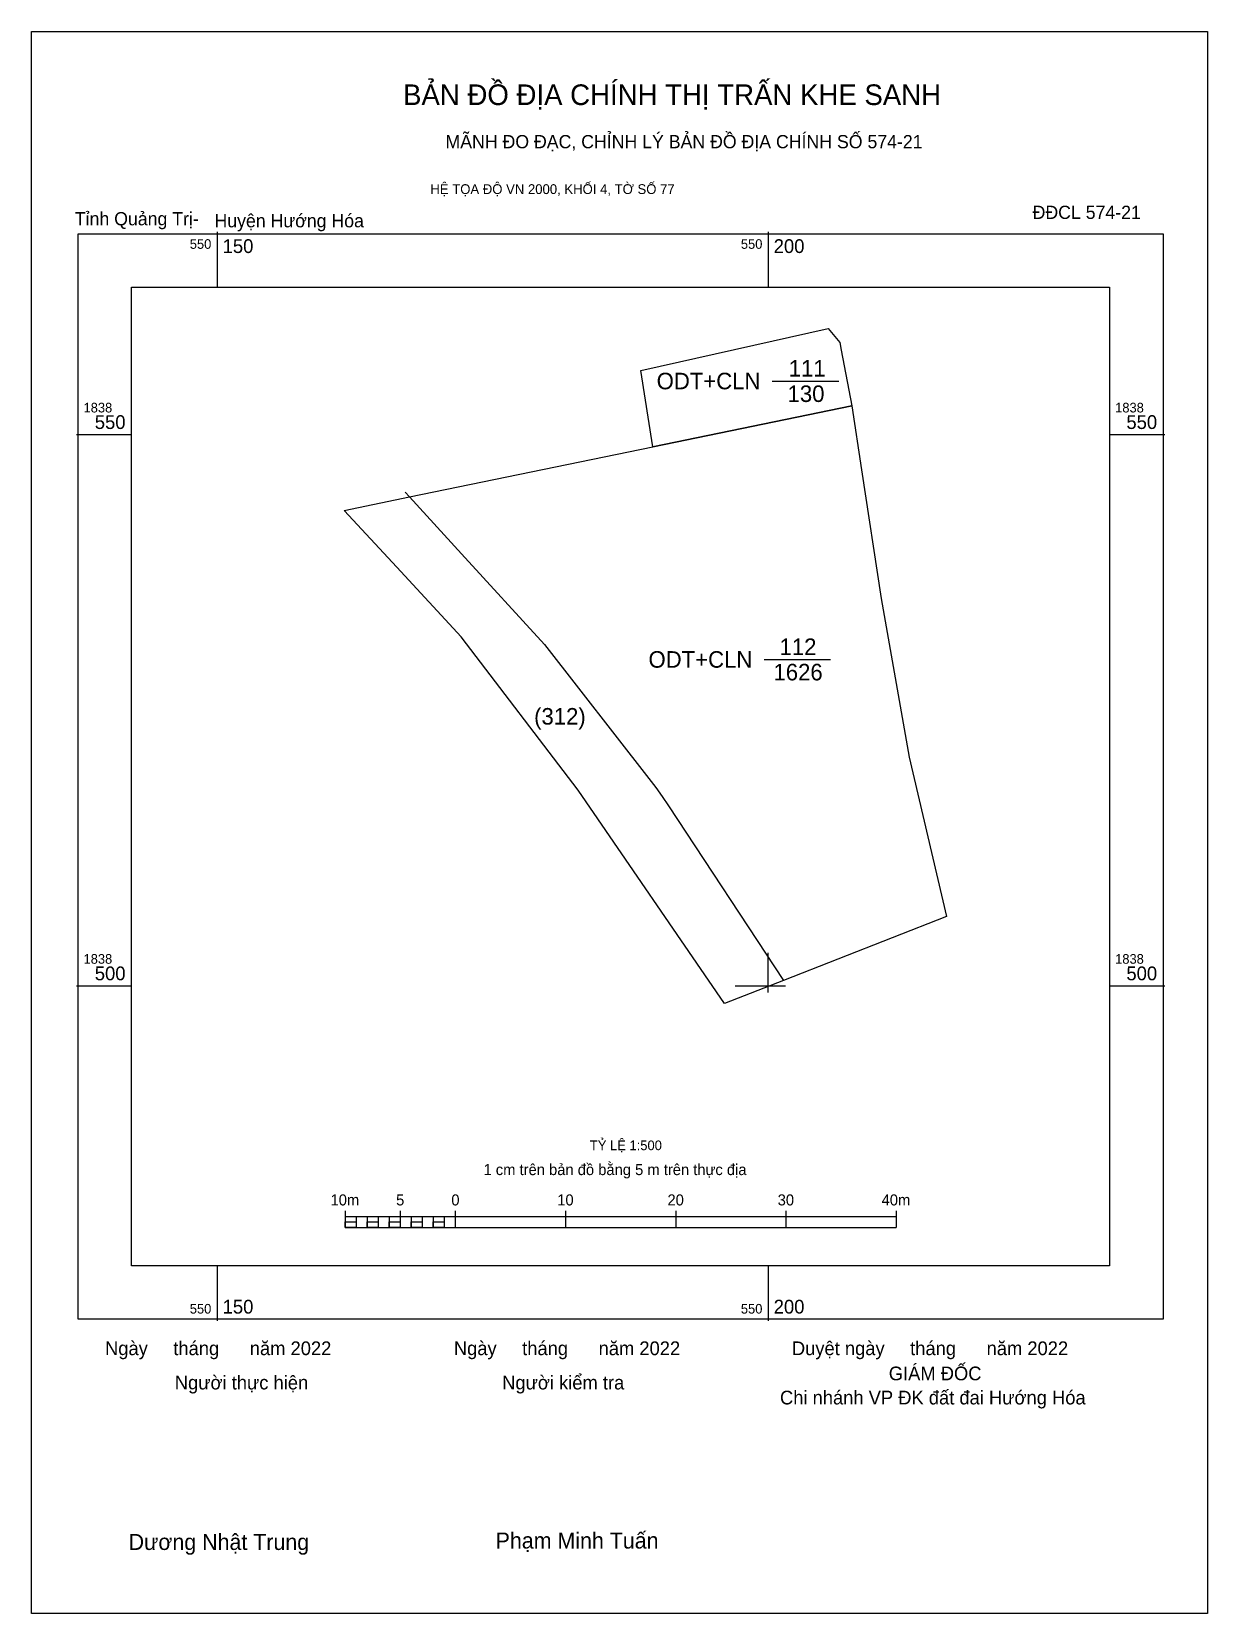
# Model space of a CAD drawing. Extents: x 550133 to 550240, y 1838443 to 1838587.
import ezdxf

# ---------------------------------------------------------------- set-up
doc = ezdxf.new("R2010")
doc.units = 0
for name, color, linetype in [('Level 10', 7, 'Continuous'), ('Level 13', 7, 'Continuous'), ('Level 15', 7, 'Continuous'), ('Level 27', 7, 'Continuous'), ('Level 50', 7, 'Continuous'), ('Level 6', 7, 'Continuous'), ('Level 62', 7, 'Continuous'), ('Level 63', 7, 'Continuous'), ('Level 9', 7, 'Continuous')]:
    doc.layers.add(name, color=color, linetype=linetype)

msp = doc.modelspace()

# ---------------------------------------------------------------- linework, layer by layer
at = {"layer": 'Level 10'}
for p, q in [((550200.37, 1838554.85), (550206.4, 1838554.85)), ((550199.64, 1838529.6), (550205.66, 1838529.6))]:
    msp.add_line(p, q, dxfattribs=at)
for points in [[(550206.62, 1838557.64), (550207.58, 1838552.61), (550189.53, 1838548.89), (550188.45, 1838555.8), (550205.45, 1838559.6), (550206.49, 1838558.35)], [(550172.14, 1838531.65), (550166.3, 1838537.96), (550161.53, 1838543.12), (550167.45, 1838544.34), (550189.53, 1838548.89), (550207.58, 1838552.61), (550208.47, 1838546.81), (550210.26, 1838535.14), (550212.78, 1838520.74), (550216.18, 1838506.27), (550201.4, 1838500.48), (550196.04, 1838498.38), (550182.75, 1838517.75)]]:
    msp.add_lwpolyline(points, close=True, dxfattribs=at)
at = {"layer": 'Level 15'}
msp.add_lwpolyline([(550133.17, 1838586.54), (550239.85, 1838586.54), (550239.85, 1838443.08), (550133.17, 1838443.08)], close=True, dxfattribs=at)
at = {"layer": 'Level 27'}
for p, q in [((550207.58, 1838552.61), (550207.58, 1838552.61)), ((550189.53, 1838548.89), (550189.53, 1838548.89)), ((550161.53, 1838543.12), (550161.53, 1838543.12))]:
    msp.add_line(p, q, dxfattribs=at)
at = {"layer": 'Level 50'}
msp.add_lwpolyline([(550167.05, 1838544.78), (550167.45, 1838544.34), (550172.16, 1838539.19), (550179.71, 1838530.95), (550189.18, 1838518.8), (550189.79, 1838517.99), (550190.39, 1838517.16), (550190.96, 1838516.32), (550201.4, 1838500.48)], dxfattribs=at)
at = {"layer": 'Level 62'}
msp.add_lwpolyline([(550142.23, 1838563.37), (550230.98, 1838563.37), (550230.98, 1838474.61), (550142.23, 1838474.61)], close=True, dxfattribs=at)
at = {"layer": 'Level 63'}
for p, q in [((550150, 1838568.37), (550150, 1838563.37)), ((550200, 1838568.37), (550200, 1838563.37)), ((550137.23, 1838550), (550142.23, 1838550)), ((550230.98, 1838550), (550235.98, 1838550)), ((550137.23, 1838500), (550142.23, 1838500)), ((550230.98, 1838500), (550235.98, 1838500)), ((550161.61, 1838479.58), (550161.61, 1838478.08)), ((550166.61, 1838479.58), (550166.61, 1838478.08)), ((550171.61, 1838479.58), (550171.61, 1838478.08)), ((550181.61, 1838479.58), (550181.61, 1838478.08)), ((550191.61, 1838479.58), (550191.61, 1838478.08)), ((550201.61, 1838479.58), (550201.61, 1838478.08)), ((550211.61, 1838479.58), (550211.61, 1838478.08)), ((550161.61, 1838479.08), (550211.61, 1838479.08)), ((550161.61, 1838478.08), (550211.61, 1838478.08)), ((550162.61, 1838479.08), (550162.61, 1838478.08)), ((550163.61, 1838479.08), (550163.61, 1838478.08)), ((550164.61, 1838479.08), (550164.61, 1838478.08)), ((550165.61, 1838479.08), (550165.61, 1838478.08)), ((550166.61, 1838479.08), (550166.61, 1838478.08)), ((550167.61, 1838479.08), (550167.61, 1838478.08)), ((550168.61, 1838479.08), (550168.61, 1838478.08)), ((550169.61, 1838479.08), (550169.61, 1838478.08)), ((550170.61, 1838479.08), (550170.61, 1838478.08)), ((550171.61, 1838479.08), (550171.61, 1838478.08)), ((550150, 1838474.61), (550150, 1838469.61)), ((550200, 1838474.61), (550200, 1838469.61))]:
    msp.add_line(p, q, dxfattribs=at)
for points in [[(550137.38, 1838568.21), (550235.83, 1838568.21), (550235.83, 1838469.77), (550137.38, 1838469.77)], [(550161.61, 1838478.58), (550162.61, 1838478.58), (550162.61, 1838478.08), (550161.61, 1838478.08)], [(550161.61, 1838478.58), (550162.61, 1838478.58), (550162.61, 1838478.08), (550161.61, 1838478.08)], [(550163.61, 1838478.58), (550164.61, 1838478.58), (550164.61, 1838478.08), (550163.61, 1838478.08)], [(550165.61, 1838478.58), (550166.61, 1838478.58), (550166.61, 1838478.08), (550165.61, 1838478.08)], [(550167.61, 1838478.58), (550168.61, 1838478.58), (550168.61, 1838478.08), (550167.61, 1838478.08)], [(550169.61, 1838478.58), (550170.61, 1838478.58), (550170.61, 1838478.08), (550169.61, 1838478.08)]]:
    msp.add_lwpolyline(points, close=True, dxfattribs=at)
for points in [[(550200, 1838499.39), (550200, 1838503)], [(550197, 1838500), (550201.57, 1838500)]]:
    msp.add_lwpolyline(points, dxfattribs=at)

# ---------------------------------------------------------------- texts
at = {"layer": 'Level 13'}
for s, p in [('111', (550201.86, 1838555.25)), ('ODT+CLN', (550189.88, 1838554.1)), ('130', (550201.76, 1838552.95)), ('112', (550201.03, 1838530)), ('ODT+CLN', (550189.14, 1838528.85)), ('1626', (550200.48, 1838527.7))]:
    msp.add_text(s, height=1.5, dxfattribs=at).set_placement(p)
at = {"layer": 'Level 6'}
msp.add_text('TỶ LỆ 1:500', height=0.879, dxfattribs=at).set_placement((550183.82, 1838485.09))
at = {"layer": 'Level 63'}
for s, height, p in [('BẢN ĐỒ ĐỊA CHÍNH THỊ TRẤN KHE SANH', 1.8718, (550166.87, 1838579.88)), ('MÃNH ĐO ĐẠC, CHỈNH LÝ BẢN ĐỒ ĐỊA CHÍNH SỐ 574-21', 1.2011, (550170.72, 1838575.96)), ('HỆ TỌA ĐỘ VN 2000, KHỐI 4, TỜ SỐ 77', 0.8891, (550169.35, 1838571.81)), ('550', 0.875, (550147.52, 1838566.84)), ('150', 1.25, (550150.5, 1838566.46)), ('550', 0.875, (550197.52, 1838566.84)), ('200', 1.25, (550200.5, 1838566.46)), ('1838', 0.875, (550137.88, 1838552)), ('1838', 0.875, (550231.48, 1838552)), ('550', 1.25, (550138.9, 1838550.5)), ('550', 1.25, (550232.5, 1838550.5)), ('1838', 0.875, (550137.88, 1838502)), ('1838', 0.875, (550231.48, 1838502)), ('500', 1.25, (550138.9, 1838500.5)), ('500', 1.25, (550232.5, 1838500.5)), ('1 cm trên bản đồ bằng 5 m trên thực địa', 1, (550174.17, 1838482.83)), ('10m', 1, (550160.29, 1838480.08)), ('5', 1, (550166.24, 1838480.08)), ('0', 1, (550171.25, 1838480.08)), ('10', 1, (550180.86, 1838480.08)), ('20', 1, (550190.86, 1838480.08)), ('30', 1, (550200.86, 1838480.08)), ('40m', 1, (550210.29, 1838480.08)), ('550', 0.875, (550147.52, 1838470.27)), ('150', 1.25, (550150.5, 1838470.27)), ('550', 0.875, (550197.52, 1838470.27)), ('200', 1.25, (550200.5, 1838470.27)), ('Ngày     tháng      năm 2022', 1.2442, (550139.83, 1838466.5)), ('Ngày     tháng      năm 2022', 1.2442, (550171.48, 1838466.5)), ('Duyệt ngày     tháng      năm 2022', 1.2442, (550202.15, 1838466.5)), ('GIÁM ĐỐC', 1.244, (550210.94, 1838464.22)), ('Người thực hiện', 1.2442, (550146.16, 1838463.39)), ('Người kiểm tra', 1.2442, (550175.86, 1838463.39)), ('Chi nhánh VP ĐK đất đai Hướng Hóa', 1.2442, (550201.07, 1838462.03)), ('Phạm Minh Tuấn', 1.4512, (550175.27, 1838448.96)), ('Dương Nhật Trung', 1.4512, (550141.97, 1838448.83))]:
    msp.add_text(s, height=height, dxfattribs=at).set_placement(p)
at = {"layer": 'Level 9'}
for s, height, p in [('Tỉnh Quảng Trị-', 1.2011, (550137.09, 1838568.97)), ('Huyện Hướng Hóa', 1.2011, (550149.76, 1838568.79)), ('ĐĐCL 574-21', 1.2011, (550223.99, 1838569.55)), ('(312)', 1.5, (550178.76, 1838523.69))]:
    msp.add_text(s, height=height, dxfattribs=at).set_placement(p)

doc.saveas('drawing.dxf')
